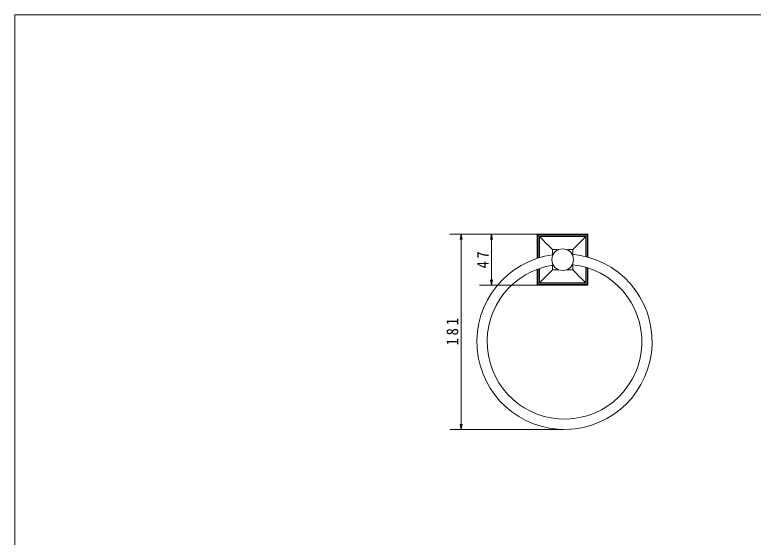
# Model space of a CAD drawing. Units: millimetres, scale not verified. Extents: x -696 to 675, y -474 to 496.
# Drawn here: x -696 to -10, y 11 to 496 of the extents above; entities that cross this region are included whole.
import ezdxf

# ---------------------------------------------------------------- set-up
doc = ezdxf.new("R2010")
doc.units = ezdxf.units.MM
doc.header["$LTSCALE"] = 5
for name, color, linetype, lineweight in [('0-0_0', 7, 'Continuous', 5), ('0-1_DEFPOINTS', 7, 'Continuous', 5), ('F-0_ﾚｲﾔ-240', 7, 'Continuous', 5)]:
    doc.layers.add(name, color=color, linetype=linetype, lineweight=lineweight)
doc.styles.add('ＭＳ ゴシック', font='')
doc.styles.get('ＭＳ ゴシック').set_extended_font_data('MS Gothic')

msp = doc.modelspace()

# ---------------------------------------------------------------- linework, layer by layer
at = {"layer": '0-0_0'}
for p, q in [((-281.484, 291.907), (-282.352, 286.983)), ((-281.484, 291.907), (-281.484, 110.907)), ((-281.484, 291.907), (-280.616, 286.983)), ((-281.484, 291.907), (-272.552, 291.907)), ((-253.295, 291.907), (-254.163, 286.983)), ((-253.295, 291.907), (-253.295, 244.866)), ((-253.295, 291.907), (-252.426, 286.983)), ((-253.295, 291.907), (-242.837, 291.907)), ((-253.295, 244.866), (-254.163, 249.79)), ((-253.295, 244.866), (-252.426, 249.79)), ((-253.295, 244.866), (-242.837, 244.866)), ((-281.484, 110.907), (-282.352, 115.831)), ((-281.484, 110.907), (-280.616, 115.831)), ((-281.484, 110.907), (-272.552, 110.907))]:
    msp.add_line(p, q, dxfattribs=at)
at = {"layer": '0-1_DEFPOINTS'}
for p, q in [((-210.748, 269.645), (-210.748, 275.03)), ((-210.409, 275.04), (-210.409, 269.755)), ((-210.07, 275.219), (-210.07, 269.863)), ((-208.713, 270.28), (-208.713, 275.093)), ((-165.741, 271.22), (-165.741, 275.824)), ((-164.427, 270.879), (-164.427, 275.984)), ((-164.088, 270.787), (-164.088, 275.803)), ((-163.749, 270.694), (-163.749, 275.825)), ((-165.741, 257.676), (-165.741, 261.332)), ((-164.427, 256.987), (-164.427, 260.942)), ((-164.427, 253.088), (-164.427, 260.942)), ((-164.088, 253.195), (-164.088, 260.837)), ((-163.749, 252.94), (-163.749, 260.73)), ((-210.748, 255.897), (-210.748, 259.526)), ((-210.409, 259.652), (-210.409, 256.087)), ((-210.07, 259.776), (-210.07, 256.097)), ((-208.713, 256.849), (-208.713, 260.255)), ((-164.088, 256.977), (-164.088, 259.475)), ((-163.749, 256.787), (-163.749, 259.372))]:
    msp.add_line(p, q, dxfattribs=at)
for points in [[(-211.384, 291.907), (-231.503, 291.907), (-251.623, 291.907), (-271.742, 291.907), (-291.861, 291.907)], [(-204.32, 291.907), (-219.333, 291.907), (-234.346, 291.907), (-249.358, 291.907), (-264.371, 291.907)], [(-210.748, 275.03), (-210.748, 280.528), (-210.748, 286.027), (-210.748, 291.525)], [(-210.748, 291.525), (-210.663, 291.44), (-210.578, 291.355), (-210.493, 291.27), (-210.409, 291.186)], [(-210.344, 291.907), (-210.485, 291.879), (-210.6, 291.802), (-210.677, 291.687), (-210.704, 291.547)], [(-210.07, 291.525), (-210.122, 291.505), (-210.175, 291.483), (-210.228, 291.461), (-210.281, 291.44), (-210.313, 291.377), (-210.345, 291.314), (-210.378, 291.249), (-210.409, 291.186)], [(-210.409, 291.187), (-210.409, 285.805), (-210.409, 280.422), (-210.409, 275.04)], [(-210.409, 291.187), (-198.829, 291.187), (-187.249, 291.187), (-175.669, 291.187), (-164.089, 291.187)], [(-210.366, 291.907), (-198.807, 291.907), (-187.248, 291.907), (-175.69, 291.907), (-164.13, 291.907)], [(-210.366, 291.907), (-210.293, 291.811), (-210.218, 291.716), (-210.143, 291.621), (-210.07, 291.525)], [(-210.07, 291.525), (-210.07, 286.09), (-210.07, 280.655), (-210.07, 275.219)], [(-164.427, 291.525), (-175.837, 291.525), (-187.248, 291.525), (-198.659, 291.525), (-210.07, 291.525)], [(-208.713, 275.093), (-208.713, 280.02), (-208.713, 284.947), (-208.713, 289.873)], [(-165.741, 289.873), (-176.484, 289.873), (-187.227, 289.873), (-197.97, 289.873), (-208.713, 289.873)], [(-208.713, 289.873), (-205.715, 286.865), (-202.717, 283.855), (-199.719, 280.847), (-196.72, 277.838)], [(-165.741, 289.873), (-168.749, 286.865), (-171.758, 283.855), (-174.768, 280.847), (-177.776, 277.838)], [(-165.741, 275.824), (-165.741, 280.507), (-165.741, 285.191), (-165.741, 289.873)], [(-164.13, 291.907), (-164.205, 291.811), (-164.279, 291.716), (-164.352, 291.621), (-164.427, 291.525)], [(-164.427, 275.984), (-164.427, 281.165), (-164.427, 286.345), (-164.427, 291.526)], [(-164.088, 291.187), (-164.12, 291.25), (-164.152, 291.314), (-164.184, 291.378), (-164.215, 291.441), (-164.268, 291.463), (-164.321, 291.484), (-164.374, 291.505), (-164.427, 291.526)], [(-163.749, 291.547), (-163.777, 291.686), (-163.854, 291.801), (-163.969, 291.878), (-164.109, 291.907)], [(-163.749, 291.525), (-163.833, 291.44), (-163.918, 291.355), (-164.003, 291.27), (-164.088, 291.186)], [(-164.088, 275.803), (-164.088, 280.931), (-164.088, 286.058), (-164.088, 291.186)], [(-163.749, 275.825), (-163.749, 281.059), (-163.749, 286.292), (-163.749, 291.526)], [(-196.72, 277.837), (-195.396, 277.794), (-194.072, 277.752), (-192.747, 277.709), (-191.423, 277.667)], [(-196.55, 272.836), (-196.593, 274.086), (-196.635, 275.337), (-196.678, 276.587), (-196.72, 277.837)], [(-183.073, 277.668), (-181.749, 277.71), (-180.425, 277.753), (-179.1, 277.796), (-177.776, 277.838)], [(-177.776, 277.837), (-177.819, 276.682), (-177.86, 275.527), (-177.903, 274.373), (-177.945, 273.218)], [(-196.72, 258.936), (-196.678, 259.996), (-196.635, 261.055), (-196.593, 262.114), (-196.55, 263.174)], [(-177.946, 263.641), (-177.904, 262.465), (-177.862, 261.288), (-177.82, 260.112), (-177.777, 258.936)], [(-210.748, 245.248), (-210.748, 248.797), (-210.748, 252.347), (-210.748, 255.897)], [(-210.409, 256.087), (-210.409, 252.601), (-210.409, 249.115), (-210.409, 245.63)], [(-210.07, 256.097), (-210.07, 252.495), (-210.07, 248.893), (-210.07, 245.291)], [(-196.72, 258.936), (-199.719, 255.928), (-202.717, 252.919), (-205.715, 249.91), (-208.713, 246.901)], [(-208.713, 246.901), (-208.713, 250.218), (-208.713, 253.533), (-208.713, 256.849)], [(-191.423, 259.105), (-192.747, 259.063), (-194.072, 259.021), (-195.396, 258.979), (-196.72, 258.936)], [(-177.776, 258.936), (-179.1, 258.979), (-180.425, 259.021), (-181.749, 259.064), (-183.073, 259.107)], [(-177.776, 258.936), (-174.768, 255.928), (-171.758, 252.919), (-168.749, 249.91), (-165.741, 246.901)], [(-165.741, 246.901), (-165.741, 250.494), (-165.741, 254.085), (-165.741, 257.676)], [(-165.741, 246.901), (-176.484, 246.901), (-187.227, 246.901), (-197.97, 246.901), (-208.713, 246.901)], [(-164.427, 245.291), (-164.427, 249.19), (-164.427, 253.088)], [(-164.088, 245.63), (-164.088, 249.413), (-164.088, 253.195)], [(-163.749, 245.248), (-163.749, 249.093), (-163.749, 252.94)], [(-204.32, 244.866), (-219.333, 244.866), (-234.346, 244.866), (-249.358, 244.866), (-264.371, 244.866)], [(-210.409, 245.63), (-210.493, 245.534), (-210.578, 245.439), (-210.663, 245.343), (-210.748, 245.248)], [(-210.705, 245.269), (-210.677, 245.13), (-210.601, 245.015), (-210.486, 244.938), (-210.345, 244.909)], [(-210.409, 245.63), (-198.829, 245.63), (-187.249, 245.63), (-175.669, 245.63), (-164.089, 245.63)], [(-210.07, 245.291), (-210.122, 245.323), (-210.175, 245.355), (-210.228, 245.387), (-210.281, 245.418), (-210.313, 245.471), (-210.345, 245.524), (-210.378, 245.577), (-210.409, 245.63)], [(-210.07, 245.291), (-210.143, 245.185), (-210.218, 245.079), (-210.293, 244.973), (-210.366, 244.866)], [(-210.366, 244.866), (-198.807, 244.866), (-187.248, 244.866), (-175.69, 244.866), (-164.13, 244.866)], [(-210.07, 245.291), (-198.659, 245.291), (-187.248, 245.291), (-175.837, 245.291), (-164.427, 245.291)], [(-164.088, 245.63), (-164.12, 245.577), (-164.152, 245.524), (-164.184, 245.471), (-164.215, 245.418), (-164.268, 245.387), (-164.321, 245.355), (-164.374, 245.323), (-164.427, 245.291)], [(-164.427, 245.291), (-164.352, 245.185), (-164.279, 245.079), (-164.205, 244.973), (-164.13, 244.866)], [(-164.11, 244.909), (-163.971, 244.937), (-163.856, 245.014), (-163.779, 245.129), (-163.75, 245.269)], [(-164.088, 245.63), (-164.003, 245.534), (-163.918, 245.439), (-163.833, 245.343), (-163.749, 245.248)], [(-186.506, 110.907), (-212.845, 110.907), (-239.183, 110.907), (-265.522, 110.907), (-291.86, 110.907)]]:
    msp.add_lwpolyline(points, dxfattribs=at)
msp.add_lwpolyline([(-187.206, 278.558), (-191.156, 277.76), (-194.383, 275.585), (-196.558, 272.359), (-197.356, 268.408), (-196.558, 264.457), (-194.383, 261.231), (-191.156, 259.056), (-187.206, 258.258), (-183.256, 259.056), (-180.029, 261.231), (-177.854, 264.457), (-177.056, 268.408), (-177.854, 272.359), (-180.029, 275.585), (-183.256, 277.76)], close=True, dxfattribs=at)
for radius, start, end in [(81.363, 97.51667, 85.07692), (71.811, 98.25464, 84.26388)]:
    msp.add_arc((-185.51, 192.295), radius, start, end, dxfattribs=at)
at = {"layer": 'F-0_ﾚｲﾔ-240'}
msp.add_lwpolyline([(-695.751, 495.572), (675.082, 495.572), (675.082, -473.704), (-695.751, -473.704)], close=True, dxfattribs=at)

# ---------------------------------------------------------------- texts
at = {"layer": '0-0_0', "char_height": 11, "attachment_point": 7, "rotation": 90, "style": 'ＭＳ ゴシック'}
for s, insert in [('\\T1.36;\\W0.9;47', (-255.795, 260.262)), ('\\T1.38;\\W0.9;181', (-283.984, 188.907))]:
    msp.add_mtext(s, dxfattribs=dict(at, insert=insert))

doc.saveas('drawing.dxf')
